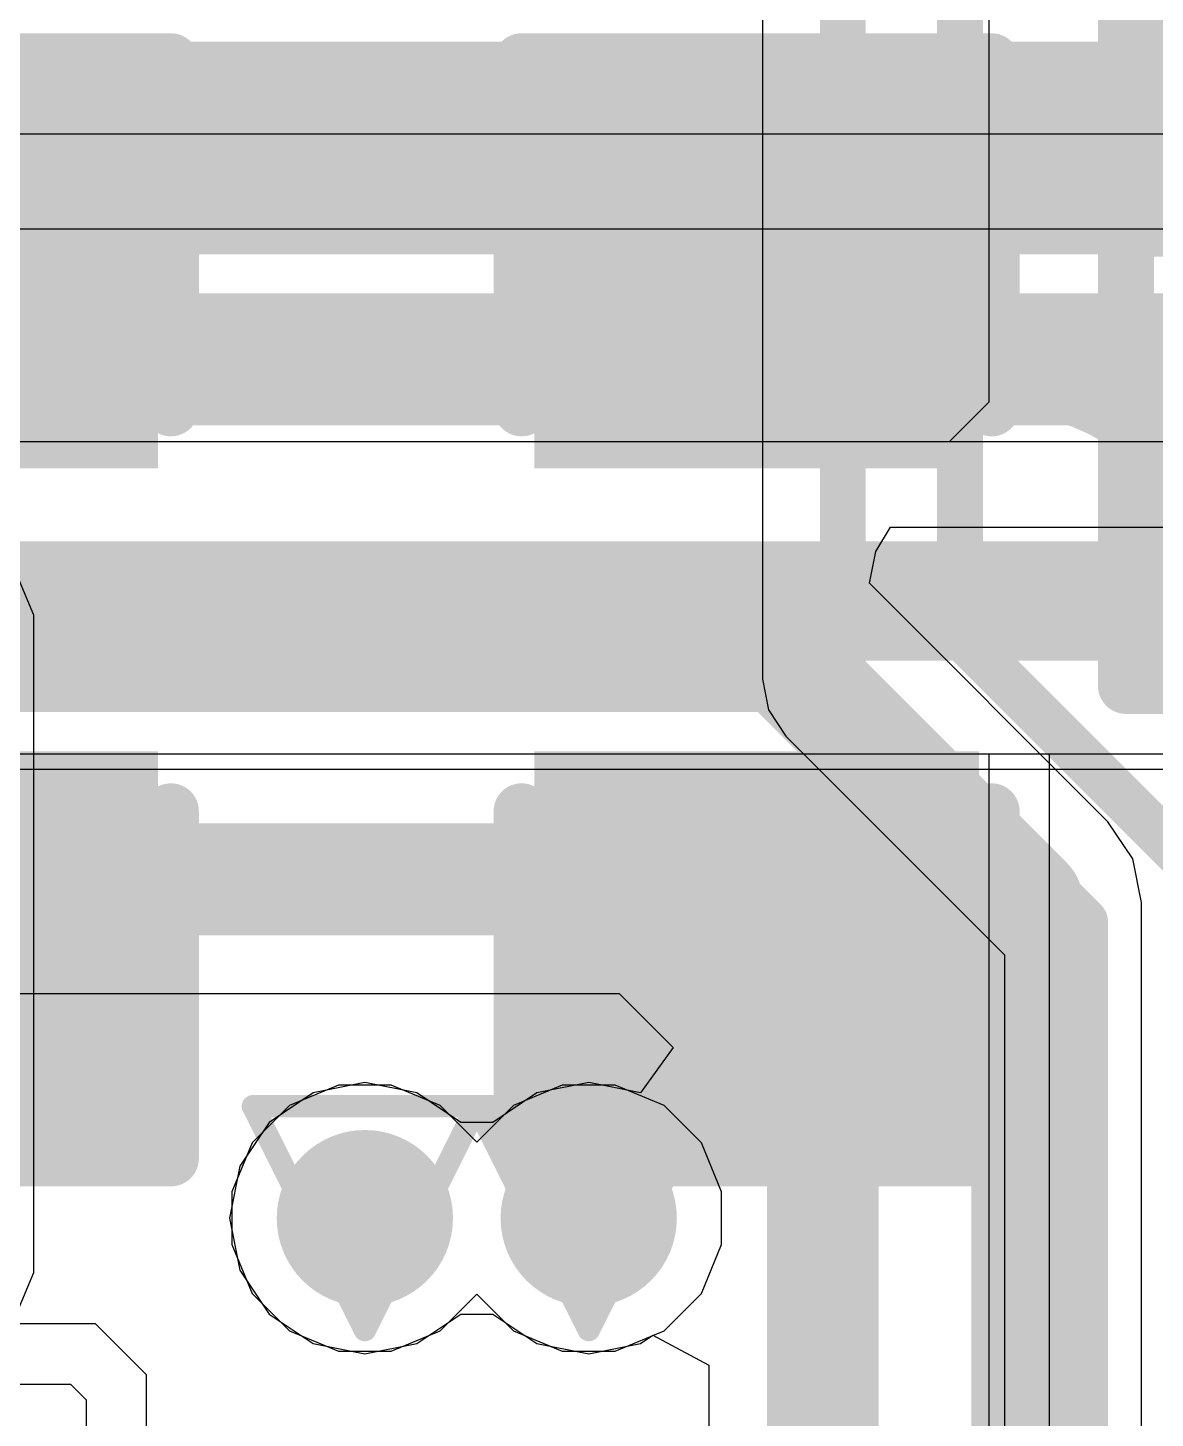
# Model space of a CAD drawing. Header units: inches. Extents: x -6 to 284, y -12 to 154.
# Drawn here: x 43.618 to 46.176, y 16.137 to 19.292 of the extents above; entities that cross this region are included whole.
import ezdxf

# ---------------------------------------------------------------- set-up
doc = ezdxf.new("R2010")
doc.units = ezdxf.units.IN
for name, color, linetype in [('Bottom Layer', 5, 'Continuous'), ('Bottom Overlay', 54, 'Continuous'), ('Bottom Paste', 16, 'Continuous'), ('Bottom Solder', 6, 'Continuous'), ('Drill Drawing', 1, 'Continuous'), ('GND-1', 16, 'Continuous'), ('GND-2', 90, 'Continuous'), ('GND-3', 216, 'Continuous'), ('GND-4', 54, 'Continuous'), ('PWR-1', 156, 'Continuous'), ('PWR-2', 130, 'Continuous'), ('Signal L1', 76, 'Continuous'), ('Signal L2', 6, 'Continuous'), ('Top Layer', 1, 'Continuous'), ('Top Overlay', 2, 'Continuous'), ('Top Paste', 8, 'Continuous'), ('Top Solder', 216, 'Continuous'), ('Via Holes', 16, 'Continuous')]:
    doc.layers.add(name, color=color, linetype=linetype)

# ---------------------------------------------------------------- blocks, each defined once
blk = doc.blocks.new('R___0402_B_209')
at = {"layer": 'Bottom Layer'}
for points in [[(-0.2413, 0.3175), (-0.2413, -0.3175), (-0.6985, -0.3175), (-0.6985, 0.3175)], [(0.6985, 0.3175), (0.6985, -0.3175), (0.2413, -0.3175), (0.2413, 0.3175)]]:
    blk.add_hatch(color=5, dxfattribs=at).paths.add_polyline_path(points)
at = {"layer": 'Bottom Paste'}
for points in [[(-0.2413, 0.3175), (-0.2413, -0.3175), (-0.6985, -0.3175), (-0.6985, 0.3175)], [(0.6985, 0.3175), (0.6985, -0.3175), (0.2413, -0.3175), (0.2413, 0.3175)]]:
    blk.add_hatch(color=16, dxfattribs=at).paths.add_polyline_path(points)
at = {"layer": 'Bottom Solder'}
for points in [[(-0.1863, 0.3725), (-0.1863, -0.3725), (-0.7535, -0.3725), (-0.7535, 0.3725)], [(0.7535, 0.3725), (0.7535, -0.3725), (0.1863, -0.3725), (0.1863, 0.3725)]]:
    blk.add_hatch(color=6, dxfattribs=at).paths.add_polyline_path(points)
at = {"layer": 'Bottom Overlay'}
for points in [[(-0.7874, 0.4064, 0.127, 0.127, 0), (0.7874, 0.4064, 0.127, 0.127, 0)], [(-0.7874, -0.4064, 0.127, 0.127, 0), (-0.7874, 0.4064, 0.127, 0.127, 0)], [(0.7874, -0.4064, 0.127, 0.127, 0), (0.7874, 0.4064, 0.127, 0.127, 0)], [(0.8128, 0.4318, 0.00323, 0.00323, 0), (-0.8128, 0.4318, 0.00323, 0.00323, 0)], [(0.7874, -0.4064, 0.127, 0.127, 0), (-0.7874, -0.4064, 0.127, 0.127, 0)]]:
    blk.add_lwpolyline(points, format="xyseb", dxfattribs=at)
for points in [[(-0.8191, 0.4064, 0.0635, 0.0635, 1), (-0.7556, 0.4064, 0.0635, 0.0635, 1)], [(-0.8191, 0.4064, 0.0635, 0.0635, 1), (-0.7556, 0.4064, 0.0635, 0.0635, 1)], [(0.7557, 0.4064, 0.0635, 0.0635, 1), (0.8192, 0.4064, 0.0635, 0.0635, 1)], [(0.7557, 0.4064, 0.0635, 0.0635, 1), (0.8192, 0.4064, 0.0635, 0.0635, 1)], [(-0.8136, 0.4318, 0.00161, 0.00161, 1), (-0.812, 0.4318, 0.00161, 0.00161, 1)], [(0.812, 0.4318, 0.00161, 0.00161, 1), (0.8136, 0.4318, 0.00161, 0.00161, 1)], [(-0.8191, -0.4064, 0.0635, 0.0635, 1), (-0.7556, -0.4064, 0.0635, 0.0635, 1)], [(-0.8191, -0.4064, 0.0635, 0.0635, 1), (-0.7556, -0.4064, 0.0635, 0.0635, 1)], [(0.7556, -0.4064, 0.0635, 0.0635, 1), (0.8191, -0.4064, 0.0635, 0.0635, 1)], [(0.7556, -0.4064, 0.0635, 0.0635, 1), (0.8191, -0.4064, 0.0635, 0.0635, 1)]]:
    blk.add_lwpolyline(points, format="xyseb", close=True, dxfattribs=at)
blk = doc.blocks.new('C___0603_405')
at = {"layer": 'Top Layer'}
for points in [[(-0.381, 0.4445), (-0.381, -0.4445), (-1.143, -0.4445), (-1.143, 0.4445)], [(1.143, 0.4445), (1.143, -0.4445), (0.381, -0.4445), (0.381, 0.4445)]]:
    blk.add_hatch(color=1, dxfattribs=at).paths.add_polyline_path(points)
at = {"layer": 'Top Paste'}
for points in [[(-0.381, 0.4445), (-0.381, -0.4445), (-1.143, -0.4445), (-1.143, 0.4445)], [(1.143, 0.4445), (1.143, -0.4445), (0.381, -0.4445), (0.381, 0.4445)]]:
    blk.add_hatch(color=8, dxfattribs=at).paths.add_polyline_path(points)
at = {"layer": 'Top Solder'}
for points in [[(-0.321, 0.5045), (-0.321, -0.5045), (-1.203, -0.5045), (-1.203, 0.5045)], [(1.203, 0.5045), (1.203, -0.5045), (0.321, -0.5045), (0.321, 0.5045)]]:
    blk.add_hatch(color=216, dxfattribs=at).paths.add_polyline_path(points)
at = {"layer": 'Top Overlay'}
for points in [[(-0.4572, 0.5334, 0.127, 0.127, 0), (-1.2446, 0.5334, 0.127, 0.127, 0)], [(-1.2446, -0.5334, 0.127, 0.127, 0), (-1.2446, 0.5334, 0.127, 0.127, 0)], [(1.2446, 0.5334, 0.127, 0.127, 0), (0.4572, 0.5334, 0.127, 0.127, 0)], [(1.2446, -0.5334, 0.127, 0.127, 0), (1.2446, 0.5334, 0.127, 0.127, 0)], [(-0.4572, -0.5334, 0.127, 0.127, 0), (-1.2446, -0.5334, 0.127, 0.127, 0)], [(1.2446, -0.5334, 0.127, 0.127, 0), (0.4572, -0.5334, 0.127, 0.127, 0)]]:
    blk.add_lwpolyline(points, format="xyseb", dxfattribs=at)
for points in [[(-1.2764, 0.5334, 0.0635, 0.0635, 1), (-1.2128, 0.5334, 0.0635, 0.0635, 1)], [(-1.2764, 0.5334, 0.0635, 0.0635, 1), (-1.2128, 0.5334, 0.0635, 0.0635, 1)], [(-0.4889, 0.5334, 0.0635, 0.0635, 1), (-0.4254, 0.5334, 0.0635, 0.0635, 1)], [(0.4254, 0.5334, 0.0635, 0.0635, 1), (0.4889, 0.5334, 0.0635, 0.0635, 1)], [(1.2128, 0.5334, 0.0635, 0.0635, 1), (1.2764, 0.5334, 0.0635, 0.0635, 1)], [(1.2128, 0.5334, 0.0635, 0.0635, 1), (1.2764, 0.5334, 0.0635, 0.0635, 1)], [(-1.2764, -0.5334, 0.0635, 0.0635, 1), (-1.2128, -0.5334, 0.0635, 0.0635, 1)], [(-1.2764, -0.5334, 0.0635, 0.0635, 1), (-1.2128, -0.5334, 0.0635, 0.0635, 1)], [(-0.4889, -0.5334, 0.0635, 0.0635, 1), (-0.4254, -0.5334, 0.0635, 0.0635, 1)], [(0.4254, -0.5334, 0.0635, 0.0635, 1), (0.4889, -0.5334, 0.0635, 0.0635, 1)], [(1.2128, -0.5334, 0.0635, 0.0635, 1), (1.2764, -0.5334, 0.0635, 0.0635, 1)], [(1.2128, -0.5334, 0.0635, 0.0635, 1), (1.2764, -0.5334, 0.0635, 0.0635, 1)]]:
    blk.add_lwpolyline(points, format="xyseb", close=True, dxfattribs=at)
blk = doc.blocks.new('C___0603_450')
at = {"layer": 'Top Layer'}
for points in [[(-0.381, 0.4445), (-0.381, -0.4445), (-1.143, -0.4445), (-1.143, 0.4445)], [(1.143, 0.4445), (1.143, -0.4445), (0.381, -0.4445), (0.381, 0.4445)]]:
    blk.add_hatch(color=1, dxfattribs=at).paths.add_polyline_path(points)
at = {"layer": 'Top Paste'}
for points in [[(-0.381, 0.4445), (-0.381, -0.4445), (-1.143, -0.4445), (-1.143, 0.4445)], [(1.143, 0.4445), (1.143, -0.4445), (0.381, -0.4445), (0.381, 0.4445)]]:
    blk.add_hatch(color=8, dxfattribs=at).paths.add_polyline_path(points)
at = {"layer": 'Top Solder'}
for points in [[(-0.321, 0.5045), (-0.321, -0.5045), (-1.203, -0.5045), (-1.203, 0.5045)], [(1.203, 0.5045), (1.203, -0.5045), (0.321, -0.5045), (0.321, 0.5045)]]:
    blk.add_hatch(color=216, dxfattribs=at).paths.add_polyline_path(points)
at = {"layer": 'Top Overlay'}
for points in [[(-1.2446, -0.5334, 0.127, 0.127, 0), (-1.2446, 0.5334, 0.127, 0.127, 0)], [(-0.4572, 0.5334, 0.127, 0.127, 0), (-1.2446, 0.5334, 0.127, 0.127, 0)], [(1.2446, 0.5334, 0.127, 0.127, 0), (0.4572, 0.5334, 0.127, 0.127, 0)], [(1.2446, -0.5334, 0.127, 0.127, 0), (1.2446, 0.5334, 0.127, 0.127, 0)], [(-0.4572, -0.5334, 0.127, 0.127, 0), (-1.2446, -0.5334, 0.127, 0.127, 0)], [(1.2446, -0.5334, 0.127, 0.127, 0), (0.4572, -0.5334, 0.127, 0.127, 0)]]:
    blk.add_lwpolyline(points, format="xyseb", dxfattribs=at)
for points in [[(-1.2764, 0.5334, 0.0635, 0.0635, 1), (-1.2128, 0.5334, 0.0635, 0.0635, 1)], [(-1.2764, 0.5334, 0.0635, 0.0635, 1), (-1.2128, 0.5334, 0.0635, 0.0635, 1)], [(-0.4889, 0.5334, 0.0635, 0.0635, 1), (-0.4254, 0.5334, 0.0635, 0.0635, 1)], [(0.4254, 0.5334, 0.0635, 0.0635, 1), (0.4889, 0.5334, 0.0635, 0.0635, 1)], [(1.2128, 0.5334, 0.0635, 0.0635, 1), (1.2764, 0.5334, 0.0635, 0.0635, 1)], [(1.2128, 0.5334, 0.0635, 0.0635, 1), (1.2764, 0.5334, 0.0635, 0.0635, 1)], [(-1.2764, -0.5334, 0.0635, 0.0635, 1), (-1.2128, -0.5334, 0.0635, 0.0635, 1)], [(-1.2764, -0.5334, 0.0635, 0.0635, 1), (-1.2128, -0.5334, 0.0635, 0.0635, 1)], [(-0.4889, -0.5334, 0.0635, 0.0635, 1), (-0.4254, -0.5334, 0.0635, 0.0635, 1)], [(0.4254, -0.5334, 0.0635, 0.0635, 1), (0.4889, -0.5334, 0.0635, 0.0635, 1)], [(1.2128, -0.5334, 0.0635, 0.0635, 1), (1.2764, -0.5334, 0.0635, 0.0635, 1)], [(1.2128, -0.5334, 0.0635, 0.0635, 1), (1.2764, -0.5334, 0.0635, 0.0635, 1)]]:
    blk.add_lwpolyline(points, format="xyseb", close=True, dxfattribs=at)

msp = doc.modelspace()

# ---------------------------------------------------------------- hatches: boundary and pattern name
at = {"layer": 'Bottom Layer'}
h = msp.add_hatch(color=5, dxfattribs=at)
edge = h.paths.add_edge_path()
edge.add_arc((44.3828, 16.591), 0.2, 0, 360)
h = msp.add_hatch(color=5, dxfattribs=at)
edge = h.paths.add_edge_path()
edge.add_arc((44.8908, 16.591), 0.2, 0, 360)
at = {"layer": 'GND-1'}
h = msp.add_hatch(color=16, dxfattribs=at)
edge = h.paths.add_edge_path()
edge.add_arc((44.3828, 16.591), 0.2, 0, 360)
h = msp.add_hatch(color=16, dxfattribs=at)
edge = h.paths.add_edge_path()
edge.add_arc((44.8908, 16.591), 0.2, 0, 360)
at = {"layer": 'GND-2'}
h = msp.add_hatch(color=90, dxfattribs=at)
edge = h.paths.add_edge_path()
edge.add_arc((44.3828, 16.591), 0.2, 0, 360)
h = msp.add_hatch(color=90, dxfattribs=at)
edge = h.paths.add_edge_path()
edge.add_arc((44.8908, 16.591), 0.2, 0, 360)
at = {"layer": 'GND-3'}
h = msp.add_hatch(color=216, dxfattribs=at)
edge = h.paths.add_edge_path()
edge.add_arc((44.3828, 16.591), 0.2, 0, 360)
h = msp.add_hatch(color=216, dxfattribs=at)
edge = h.paths.add_edge_path()
edge.add_arc((44.8908, 16.591), 0.2, 0, 360)
at = {"layer": 'GND-4'}
h = msp.add_hatch(color=54, dxfattribs=at)
edge = h.paths.add_edge_path()
edge.add_arc((44.3828, 16.591), 0.2, 0, 360)
h = msp.add_hatch(color=54, dxfattribs=at)
edge = h.paths.add_edge_path()
edge.add_arc((44.8908, 16.591), 0.2, 0, 360)
at = {"layer": 'PWR-1'}
h = msp.add_hatch(color=156, dxfattribs=at)
edge = h.paths.add_edge_path()
edge.add_arc((44.3828, 16.591), 0.2, 0, 360)
h = msp.add_hatch(color=156, dxfattribs=at)
edge = h.paths.add_edge_path()
edge.add_arc((44.8908, 16.591), 0.2, 0, 360)
at = {"layer": 'PWR-2'}
h = msp.add_hatch(color=130, dxfattribs=at)
edge = h.paths.add_edge_path()
edge.add_arc((44.3828, 16.591), 0.2, 0, 360)
h = msp.add_hatch(color=130, dxfattribs=at)
edge = h.paths.add_edge_path()
edge.add_arc((44.8908, 16.591), 0.2, 0, 360)
at = {"layer": 'Signal L1'}
h = msp.add_hatch(color=76, dxfattribs=at)
edge = h.paths.add_edge_path()
edge.add_arc((44.3828, 16.591), 0.2, 0, 360)
h = msp.add_hatch(color=76, dxfattribs=at)
edge = h.paths.add_edge_path()
edge.add_arc((44.8908, 16.591), 0.2, 0, 360)
at = {"layer": 'Signal L2'}
h = msp.add_hatch(color=6, dxfattribs=at)
edge = h.paths.add_edge_path()
edge.add_arc((44.3828, 16.591), 0.2, 0, 360)
h = msp.add_hatch(color=6, dxfattribs=at)
edge = h.paths.add_edge_path()
edge.add_arc((44.8908, 16.591), 0.2, 0, 360)
at = {"layer": 'Top Layer'}
h = msp.add_hatch(color=1, dxfattribs=at)
edge = h.paths.add_edge_path()
edge.add_arc((44.3828, 16.591), 0.2, 0, 360)
h = msp.add_hatch(color=1, dxfattribs=at)
edge = h.paths.add_edge_path()
edge.add_arc((44.8908, 16.591), 0.2, 0, 360)
at = {"layer": 'Via Holes'}
h = msp.add_hatch(color=7, dxfattribs=at)
edge = h.paths.add_edge_path()
edge.add_arc((44.3828, 16.591), 0.1, 0, 360)
h = msp.add_hatch(color=7, dxfattribs=at)
edge = h.paths.add_edge_path()
edge.add_arc((44.8908, 16.591), 0.1, 0, 360)

# ---------------------------------------------------------------- linework, layer by layer
at = {"layer": 'Bottom Layer'}
for p, q in [((45.2849, 19.4404), (45.2849, 17.8139)), ((43.6313, 17.9593), (43.591, 18.0565)), ((43.6313, 16.4676), (43.6313, 17.9593)), ((43.6313, 17.9593), (43.6313, 17.9593)), ((45.2849, 17.8139), (45.2849, 17.8139)), ((45.2849, 17.8139), (45.2988, 17.744)), ((45.2988, 17.744), (45.3384, 17.6848)), ((45.3384, 17.6848), (45.8346, 17.1886)), ((45.8346, 17.1886), (45.8346, 15.0001)), ((44.3228, 16.8926), (44.212, 16.8466)), ((44.4428, 16.8926), (44.3228, 16.8926)), ((44.5537, 16.8466), (44.4428, 16.8926)), ((44.8308, 16.8926), (44.72, 16.8466)), ((44.9508, 16.8926), (44.8308, 16.8926)), ((45.0617, 16.8466), (44.9508, 16.8926)), ((44.212, 16.8466), (44.1272, 16.7618)), ((44.6368, 16.7635), (44.5537, 16.8466)), ((44.72, 16.8466), (44.6368, 16.7635)), ((45.1465, 16.7618), (45.0617, 16.8466)), ((44.1272, 16.7618), (44.0812, 16.651)), ((45.1924, 16.651), (45.1465, 16.7618)), ((44.0812, 16.651), (44.0812, 16.531)), ((45.1924, 16.531), (45.1924, 16.651)), ((44.0812, 16.531), (44.1272, 16.4201)), ((45.1465, 16.4201), (45.1924, 16.531)), ((43.591, 16.3704), (43.6313, 16.4676)), ((43.6313, 16.4676), (43.6313, 16.4676)), ((44.1272, 16.4201), (44.212, 16.3353)), ((44.5537, 16.3353), (44.6368, 16.4184)), ((44.6368, 16.4184), (44.72, 16.3353)), ((45.0617, 16.3353), (45.1465, 16.4201)), ((44.212, 16.3353), (44.3228, 16.2894)), ((44.4428, 16.2894), (44.5537, 16.3353)), ((44.72, 16.3353), (44.8308, 16.2894)), ((44.9508, 16.2894), (45.0617, 16.3353)), ((44.3228, 16.2894), (44.4428, 16.2894)), ((44.8308, 16.2894), (44.9508, 16.2894))]:
    msp.add_line(p, q, dxfattribs=at)
for points in [[(45.4675, 17.8139, 0.1041, 0.1041, 0), (45.4675, 19.4404, 0.1041, 0.1041, 0)], [(45.7332, 17.9134, 0.1041, 0.1041, 0), (45.7332, 19.3516, 0.1041, 0.1041, 0)], [(45.7332, 17.9134, 0.1041, 0.1041, 0), (46.2598, 17.3869, 0.1041, 0.1041, 0)], [(45.4675, 17.8139, 0.1041, 0.1041, 0), (46.0172, 17.2642, 0.1041, 0.1041, 0)], [(46.0172, 14.5687, 0.1041, 0.1041, 0), (46.0172, 17.2642, 0.1041, 0.1041, 0)]]:
    msp.add_lwpolyline(points, format="xyseb", dxfattribs=at)
for points in [[(45.7072, 17.9134, 0.0521, 0.0521, 1), (45.7593, 17.9134, 0.0521, 0.0521, 1)], [(45.7072, 17.9134, 0.0521, 0.0521, 1), (45.7593, 17.9134, 0.0521, 0.0521, 1)], [(45.4415, 17.8139, 0.0521, 0.0521, 1), (45.4935, 17.8139, 0.0521, 0.0521, 1)], [(45.4415, 17.8139, 0.0521, 0.0521, 1), (45.4935, 17.8139, 0.0521, 0.0521, 1)], [(45.9912, 17.2642, 0.0521, 0.0521, 1), (46.0432, 17.2642, 0.0521, 0.0521, 1)], [(45.9912, 17.2642, 0.0521, 0.0521, 1), (46.0432, 17.2642, 0.0521, 0.0521, 1)]]:
    msp.add_lwpolyline(points, format="xyseb", close=True, dxfattribs=at)
at = {"layer": 'Drill Drawing'}
for points in [[(44.1288, 16.845, 0.0508, 0.0508, 0), (44.6368, 16.845, 0.0508, 0.0508, 0)], [(44.1288, 16.845, 0.0508, 0.0508, 0), (44.3828, 16.337, 0.0508, 0.0508, 0)], [(44.3828, 16.337, 0.0508, 0.0508, 0), (44.6368, 16.845, 0.0508, 0.0508, 0)], [(44.6368, 16.845, 0.0508, 0.0508, 0), (45.1448, 16.845, 0.0508, 0.0508, 0)], [(44.6368, 16.845, 0.0508, 0.0508, 0), (44.8908, 16.337, 0.0508, 0.0508, 0)], [(44.8908, 16.337, 0.0508, 0.0508, 0), (45.1448, 16.845, 0.0508, 0.0508, 0)]]:
    msp.add_lwpolyline(points, format="xyseb", dxfattribs=at)
for points in [[(44.1161, 16.845, 0.0254, 0.0254, 1), (44.1415, 16.845, 0.0254, 0.0254, 1)], [(44.1161, 16.845, 0.0254, 0.0254, 1), (44.1415, 16.845, 0.0254, 0.0254, 1)], [(44.6241, 16.845, 0.0254, 0.0254, 1), (44.6495, 16.845, 0.0254, 0.0254, 1)], [(44.6241, 16.845, 0.0254, 0.0254, 1), (44.6495, 16.845, 0.0254, 0.0254, 1)], [(44.6241, 16.845, 0.0254, 0.0254, 1), (44.6495, 16.845, 0.0254, 0.0254, 1)], [(44.6241, 16.845, 0.0254, 0.0254, 1), (44.6495, 16.845, 0.0254, 0.0254, 1)], [(45.1321, 16.845, 0.0254, 0.0254, 1), (45.1575, 16.845, 0.0254, 0.0254, 1)], [(45.1321, 16.845, 0.0254, 0.0254, 1), (45.1575, 16.845, 0.0254, 0.0254, 1)], [(44.3701, 16.337, 0.0254, 0.0254, 1), (44.3955, 16.337, 0.0254, 0.0254, 1)], [(44.3701, 16.337, 0.0254, 0.0254, 1), (44.3955, 16.337, 0.0254, 0.0254, 1)], [(44.8781, 16.337, 0.0254, 0.0254, 1), (44.9035, 16.337, 0.0254, 0.0254, 1)], [(44.8781, 16.337, 0.0254, 0.0254, 1), (44.9035, 16.337, 0.0254, 0.0254, 1)]]:
    msp.add_lwpolyline(points, format="xyseb", close=True, dxfattribs=at)
at = {"layer": 'GND-1'}
for p, q in [((44.3228, 16.8926), (44.212, 16.8466)), ((44.4428, 16.8926), (44.3228, 16.8926)), ((44.5537, 16.8466), (44.4428, 16.8926)), ((44.8308, 16.8926), (44.72, 16.8466)), ((44.9508, 16.8926), (44.8308, 16.8926)), ((45.0617, 16.8466), (44.9508, 16.8926)), ((44.212, 16.8466), (44.1272, 16.7618)), ((44.6368, 16.7635), (44.5537, 16.8466)), ((44.72, 16.8466), (44.6368, 16.7635)), ((45.1465, 16.7618), (45.0617, 16.8466)), ((44.1272, 16.7618), (44.0812, 16.651)), ((45.1924, 16.651), (45.1465, 16.7618)), ((44.0812, 16.651), (44.0812, 16.531)), ((45.1924, 16.531), (45.1924, 16.651)), ((44.0812, 16.531), (44.1272, 16.4201)), ((45.1465, 16.4201), (45.1924, 16.531)), ((44.1272, 16.4201), (44.212, 16.3353)), ((44.5537, 16.3353), (44.6368, 16.4184)), ((44.6368, 16.4184), (44.72, 16.3353)), ((45.0617, 16.3353), (45.1465, 16.4201)), ((44.212, 16.3353), (44.3228, 16.2894)), ((44.4428, 16.2894), (44.5537, 16.3353)), ((44.72, 16.3353), (44.8308, 16.2894)), ((44.9508, 16.2894), (45.0617, 16.3353)), ((44.3228, 16.2894), (44.4428, 16.2894)), ((44.8308, 16.2894), (44.9508, 16.2894))]:
    msp.add_line(p, q, dxfattribs=at)
at = {"layer": 'GND-2'}
for p, q in [((44.3228, 16.8926), (44.212, 16.8466)), ((44.4428, 16.8926), (44.3228, 16.8926)), ((44.5537, 16.8466), (44.4428, 16.8926)), ((44.8308, 16.8926), (44.72, 16.8466)), ((44.9508, 16.8926), (44.8308, 16.8926)), ((45.0617, 16.8466), (44.9508, 16.8926)), ((44.212, 16.8466), (44.1272, 16.7618)), ((44.6368, 16.7635), (44.5537, 16.8466)), ((44.72, 16.8466), (44.6368, 16.7635)), ((45.1465, 16.7618), (45.0617, 16.8466)), ((44.1272, 16.7618), (44.0812, 16.651)), ((45.1924, 16.651), (45.1465, 16.7618)), ((44.0812, 16.651), (44.0812, 16.531)), ((45.1924, 16.531), (45.1924, 16.651)), ((44.0812, 16.531), (44.1272, 16.4201)), ((45.1465, 16.4201), (45.1924, 16.531)), ((44.1272, 16.4201), (44.212, 16.3353)), ((44.5537, 16.3353), (44.6368, 16.4184)), ((44.6368, 16.4184), (44.72, 16.3353)), ((45.0617, 16.3353), (45.1465, 16.4201)), ((44.212, 16.3353), (44.3228, 16.2894)), ((44.4428, 16.2894), (44.5537, 16.3353)), ((44.72, 16.3353), (44.8308, 16.2894)), ((44.9508, 16.2894), (45.0617, 16.3353)), ((44.3228, 16.2894), (44.4428, 16.2894)), ((44.8308, 16.2894), (44.9508, 16.2894))]:
    msp.add_line(p, q, dxfattribs=at)
at = {"layer": 'GND-3'}
for p, q in [((44.3228, 16.8926), (44.212, 16.8466)), ((44.4428, 16.8926), (44.3228, 16.8926)), ((44.5537, 16.8466), (44.4428, 16.8926)), ((44.8308, 16.8926), (44.72, 16.8466)), ((44.9508, 16.8926), (44.8308, 16.8926)), ((45.0617, 16.8466), (44.9508, 16.8926)), ((44.212, 16.8466), (44.1272, 16.7618)), ((44.6368, 16.7635), (44.5537, 16.8466)), ((44.72, 16.8466), (44.6368, 16.7635)), ((45.1465, 16.7618), (45.0617, 16.8466)), ((44.1272, 16.7618), (44.0812, 16.651)), ((45.1924, 16.651), (45.1465, 16.7618)), ((44.0812, 16.651), (44.0812, 16.531)), ((45.1924, 16.531), (45.1924, 16.651)), ((44.0812, 16.531), (44.1272, 16.4201)), ((45.1465, 16.4201), (45.1924, 16.531)), ((44.1272, 16.4201), (44.212, 16.3353)), ((44.5537, 16.3353), (44.6368, 16.4184)), ((44.6368, 16.4184), (44.72, 16.3353)), ((45.0617, 16.3353), (45.1465, 16.4201)), ((44.212, 16.3353), (44.3228, 16.2894)), ((44.4428, 16.2894), (44.5537, 16.3353)), ((44.72, 16.3353), (44.8308, 16.2894)), ((44.9508, 16.2894), (45.0617, 16.3353)), ((44.3228, 16.2894), (44.4428, 16.2894)), ((44.8308, 16.2894), (44.9508, 16.2894))]:
    msp.add_line(p, q, dxfattribs=at)
at = {"layer": 'GND-4'}
for p, q in [((44.3228, 16.8926), (44.212, 16.8466)), ((44.4428, 16.8926), (44.3228, 16.8926)), ((44.5537, 16.8466), (44.4428, 16.8926)), ((44.8308, 16.8926), (44.72, 16.8466)), ((44.9508, 16.8926), (44.8308, 16.8926)), ((45.0617, 16.8466), (44.9508, 16.8926)), ((44.212, 16.8466), (44.1272, 16.7618)), ((44.6368, 16.7635), (44.5537, 16.8466)), ((44.72, 16.8466), (44.6368, 16.7635)), ((45.1465, 16.7618), (45.0617, 16.8466)), ((44.1272, 16.7618), (44.0812, 16.651)), ((45.1924, 16.651), (45.1465, 16.7618)), ((44.0812, 16.651), (44.0812, 16.531)), ((45.1924, 16.531), (45.1924, 16.651)), ((44.0812, 16.531), (44.1272, 16.4201)), ((45.1465, 16.4201), (45.1924, 16.531)), ((44.1272, 16.4201), (44.212, 16.3353)), ((44.5537, 16.3353), (44.6368, 16.4184)), ((44.6368, 16.4184), (44.72, 16.3353)), ((45.0617, 16.3353), (45.1465, 16.4201)), ((44.212, 16.3353), (44.3228, 16.2894)), ((44.4428, 16.2894), (44.5537, 16.3353)), ((44.72, 16.3353), (44.8308, 16.2894)), ((44.9508, 16.2894), (45.0617, 16.3353)), ((44.3228, 16.2894), (44.4428, 16.2894)), ((44.8308, 16.2894), (44.9508, 16.2894))]:
    msp.add_line(p, q, dxfattribs=at)
at = {"layer": 'PWR-1'}
for p, q in [((45.5426, 18.1036), (45.5756, 18.1585)), ((45.5756, 18.1585), (57.1787, 18.1585)), ((45.5281, 18.0315), (45.5426, 18.1036)), ((46.0691, 17.4905), (45.5281, 18.0315)), ((46.1253, 17.4065), (46.0691, 17.4905)), ((46.145, 17.3074), (46.1253, 17.4065)), ((46.145, 14.0605), (46.145, 17.3074)), ((41.9132, 17.1009), (44.96, 17.1009)), ((44.96, 17.1009), (45.0825, 16.9784)), ((45.0825, 16.9784), (45.0085, 16.8751)), ((44.3828, 16.8985), (44.2652, 16.8751)), ((44.5005, 16.8751), (44.3828, 16.8985)), ((44.8908, 16.8985), (44.7732, 16.8751)), ((45.0085, 16.8751), (44.8908, 16.8985)), ((44.2652, 16.8751), (44.1654, 16.8084)), ((44.6003, 16.8084), (44.5005, 16.8751)), ((44.7732, 16.8751), (44.6734, 16.8084)), ((44.1654, 16.8084), (44.0987, 16.7086)), ((44.6734, 16.8084), (44.6003, 16.8084)), ((44.0987, 16.7086), (44.0753, 16.591)), ((44.0753, 16.591), (44.0987, 16.4733)), ((44.0987, 16.4733), (44.1654, 16.3735)), ((44.1654, 16.3735), (44.2652, 16.3069)), ((44.5005, 16.3069), (44.6003, 16.3735)), ((44.6003, 16.3735), (44.6734, 16.3735)), ((44.6734, 16.3735), (44.7732, 16.3069)), ((45.0085, 16.3069), (45.036, 16.3252)), ((45.036, 16.3252), (45.163, 16.2573)), ((44.2652, 16.3069), (44.3828, 16.2835)), ((44.3828, 16.2835), (44.5005, 16.3069)), ((44.7732, 16.3069), (44.8908, 16.2835)), ((44.8908, 16.2835), (45.0085, 16.3069)), ((45.163, 16.2573), (45.163, 15.2711))]:
    msp.add_line(p, q, dxfattribs=at)
for points in [[(42.422, 18.5622, 0.254, 0.254, 0), (57.4053, 18.5622, 0.254, 0.254, 0)], [(42.0851, 17.8664, 0.254, 0.254, 0), (45.327, 17.8664, 0.254, 0.254, 0)], [(45.327, 17.8664, 0.254, 0.254, 0), (45.886, 17.3074, 0.254, 0.254, 0)], [(41.9132, 17.3599, 0.254, 0.254, 0), (45.0672, 17.3599, 0.254, 0.254, 0)], [(45.0672, 17.3599, 0.254, 0.254, 0), (45.422, 17.0051, 0.254, 0.254, 0)], [(45.886, 14.0605, 0.254, 0.254, 0), (45.886, 17.3074, 0.254, 0.254, 0)], [(45.422, 15.1638, 0.254, 0.254, 0), (45.422, 17.0051, 0.254, 0.254, 0)]]:
    msp.add_lwpolyline(points, format="xyseb", dxfattribs=at)
for points in [[(45.2635, 17.8664, 0.127, 0.127, 1), (45.3905, 17.8664, 0.127, 0.127, 1)], [(45.2635, 17.8664, 0.127, 0.127, 1), (45.3905, 17.8664, 0.127, 0.127, 1)], [(45.0037, 17.3599, 0.127, 0.127, 1), (45.1307, 17.3599, 0.127, 0.127, 1)], [(45.0037, 17.3599, 0.127, 0.127, 1), (45.1307, 17.3599, 0.127, 0.127, 1)], [(45.8225, 17.3074, 0.127, 0.127, 1), (45.9495, 17.3074, 0.127, 0.127, 1)], [(45.8225, 17.3074, 0.127, 0.127, 1), (45.9495, 17.3074, 0.127, 0.127, 1)], [(45.3585, 17.0051, 0.127, 0.127, 1), (45.4855, 17.0051, 0.127, 0.127, 1)], [(45.3585, 17.0051, 0.127, 0.127, 1), (45.4855, 17.0051, 0.127, 0.127, 1)]]:
    msp.add_lwpolyline(points, format="xyseb", close=True, dxfattribs=at)
at = {"layer": 'PWR-2'}
msp.add_line((39.0721, 17.61), (46.5762, 17.61), dxfattribs=at)
for points in [[(43.0079, 19.0701, 0.381, 0.381, 0), (55.3364, 19.0701, 0.381, 0.381, 0)], [(38.7503, 18.5166, 0.254, 0.254, 0), (55.1182, 18.5166, 0.254, 0.254, 0)], [(38.949, 17.9997, 0.254, 0.254, 0), (46.5528, 17.9997, 0.254, 0.254, 0)]]:
    msp.add_lwpolyline(points, format="xyseb", dxfattribs=at)
at = {"layer": 'Signal L1'}
msp.add_line((62.7535, 19.0506), (38.0275, 19.0506), dxfattribs=at)
for points in [[(37.9077, 18.8486, 0.1422, 0.1422, 0), (62.7535, 18.8486, 0.1422, 0.1422, 0)], [(30.5716, 18.4858, 0.1422, 0.1422, 0), (45.8381, 18.4858, 0.1422, 0.1422, 0)], [(45.8381, 18.4858, 0.1422, 0.1422, -0.414214), (46.3242, 17.9997, 0.1422, 0.1422, 0)]]:
    msp.add_lwpolyline(points, format="xyseb", dxfattribs=at)
msp.add_lwpolyline([(45.8025, 18.4858, 0.0711, 0.0711, 1), (45.8736, 18.4858, 0.0711, 0.0711, 1)], format="xyseb", close=True, dxfattribs=at)
msp.add_lwpolyline([(45.8025, 18.4858, 0.0711, 0.0711, 1), (45.8736, 18.4858, 0.0711, 0.0711, 1)], format="xyseb", close=True, dxfattribs=at)
at = {"layer": 'Signal L2'}
for p, q in [((44.0295, 18.8346), (34.8316, 18.8346)), ((47.4917, 18.8346), (44.0295, 18.8346))]:
    msp.add_line(p, q, dxfattribs=at)
at = {"layer": 'Top Layer'}
for p, q in [((45.7989, 19.7793), (45.7989, 18.442)), ((45.7989, 18.442), (45.7091, 18.3522)), ((47.1935, 18.3522), (39.0721, 18.3522)), ((47.0665, 18.3522), (39.0721, 18.3522)), ((45.7091, 18.3522), (39.0772, 18.3522)), ((39.0721, 17.6448), (47.1935, 17.6448)), ((39.0772, 17.6448), (45.7989, 17.6448)), ((45.7989, 17.6448), (45.7989, 15.2325)), ((45.9364, 15.2325), (45.9364, 17.6448)), ((45.9364, 17.6448), (47.0665, 17.6448)), ((43.7717, 16.3515), (39.1923, 16.3515)), ((43.8875, 16.2356), (43.7717, 16.3515)), ((43.8875, 15.2295), (43.8875, 16.2356)), ((39.1923, 16.214), (43.7147, 16.214)), ((43.7147, 16.214), (43.7501, 16.1787)), ((43.7501, 16.1787), (43.7501, 15.2295))]:
    msp.add_line(p, q, dxfattribs=at)
msp.add_lwpolyline([(38.9712, 17.9831, 0.254, 0.254, 0), (47.8435, 17.9831, 0.254, 0.254, 0)], format="xyseb", dxfattribs=at)

# ---------------------------------------------------------------- block references
at = {"rotation": 270}
for name, p in [('R___0402_B_209', (46.5164, 18.5859)), ('C___0603_450', (43.4092, 17.9712)), ('C___0603_405', (45.2718, 17.9712))]:
    msp.add_blockref(name, p, dxfattribs=at)

doc.saveas('drawing.dxf')
